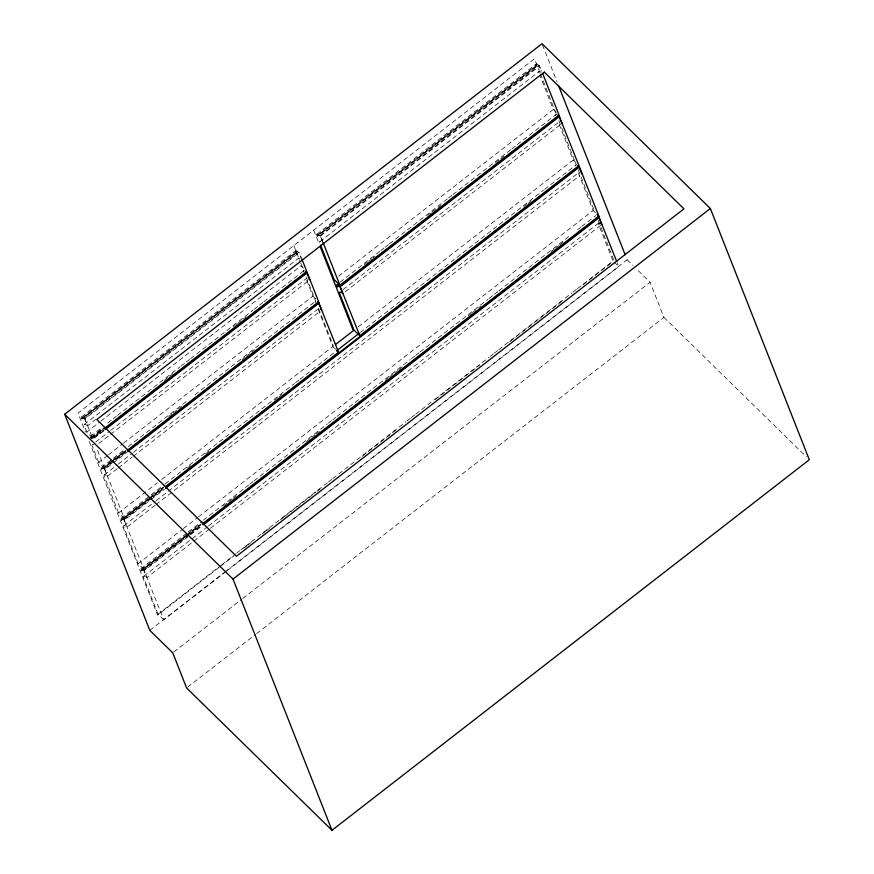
<?xml version="1.0" encoding="UTF-8"?>
<svg xmlns="http://www.w3.org/2000/svg" width="874" height="874" viewBox="0 0 874 874"><rect width="100%" height="100%" fill="white"/><g stroke="black" fill="none" stroke-linecap="round" stroke-linejoin="round"><path stroke-width="0.66" stroke-dasharray="4.37 3.28" d="M81.522 416.942L295.707 250.663M316.945 234.166L536.112 64.031M82.145 417.75L296.341 251.472M317.579 234.986L536.734 64.84M296.057 252.291L296.362 252.761L82.178 419.039L81.872 418.58L296.057 252.073A11.701 2.338 52.2 0 1 298.69 252.389L301.301 258.387M536.461 65.67L536.767 66.129L317.601 236.275L317.295 235.805L536.45 65.441A11.701 2.338 52.2 0 1 539.083 65.758L541.694 71.766M103.296 429.353L92.535 437.71L84.614 418.351A12.728 2.546 52.2 0 0 81.227 417.947L81.894 418.919L296.362 252.761M322.517 241.093L320.048 235.587A12.728 2.546 52.2 0 0 316.65 235.172L317.317 236.144L536.767 66.129M84.614 418.351L298.81 252.073L301.268 257.579M320.048 235.587L539.203 65.441L541.672 70.958M96.173 419.138L87.564 425.813L84.854 418.941L299.29 252.542M322.987 243.048L320.277 236.166L539.684 65.911M84.461 424.403L298.657 258.125M319.895 241.639L539.05 71.493M92.535 437.71L86.799 432.084L99.712 422.055M100.794 421.224L300.984 265.805L303.857 268.613M90.557 436.312L102.4 427.113M107.775 422.94L112.08 419.596M113.161 418.755L116.384 416.253M117.466 415.412L179.891 366.949M180.973 366.119L185.277 362.776M186.348 361.945L189.582 359.433M190.652 358.602L253.078 310.139M254.159 309.298L258.464 305.955M259.545 305.124L262.768 302.612M263.85 301.781L303.671 270.864M91.18 437.12L103.023 427.932M164.367 380.299L168.682 376.956M169.753 376.126L172.986 373.613M233.26 326.821L236.483 324.32M237.564 323.478L241.869 320.135M242.939 319.305L246.173 316.792M90.907 437.94L103.82 427.91M90.929 438.289L103.842 428.26M91.213 438.409L104.126 428.38M90.656 437.284A12.728 2.546 52.2 0 1 92.578 438.551L103.34 430.194M103.569 430.784L92.458 438.868A11.701 2.338 52.2 0 0 91.573 438.278M103.82 430.663L93.059 439.021L92.578 438.551M95.648 442.102L109.643 431.243M110.714 430.401L306.61 278.325M98.751 443.511L109.512 435.154M110.583 434.323L308.631 280.576M110.932 462.991L104.476 468.005L98.74 462.39L107.349 455.704M108.42 454.873L122.415 444.003M123.485 443.173L312.925 296.111L306.315 279.33A12.728 2.546 52.2 0 1 307.091 278.249M338.457 276.282L553.318 109.479L539.728 74.967M101.417 467.448L124.021 449.902M128.325 446.559L188.598 399.768M195.055 394.753L261.796 342.947M262.866 342.105L267.171 338.762M268.252 337.932L315.612 301.169M340.062 282.171L379.819 251.319M380.889 250.477L384.112 247.976M385.194 247.145L388.417 244.644M389.487 243.813L447.499 198.769M448.57 197.939L451.792 195.437M452.874 194.607L510.886 149.563M511.956 148.733L516.261 145.401M517.332 144.56L556.006 114.538M102.04 468.256L112.801 459.899M113.882 459.068L125.725 449.881M168.769 416.45L172.003 413.948M173.085 413.107L177.389 409.764M178.46 408.934L181.694 406.432M241.967 359.629L245.19 357.127M246.271 356.297L250.576 352.954M251.646 352.113L254.88 349.611M364.327 264.636L367.55 262.134M368.62 261.304L371.843 258.802M372.925 257.972L375.066 256.3M427.714 215.43L430.937 212.928M432.007 212.098L440.605 205.423M495.394 162.892L499.688 159.549M500.769 158.718L503.992 156.217M125.758 451.17L102.072 469.546L101.766 469.087L110.375 462.401M111.457 461.559L125.441 450.7M151.278 497.623L124.37 518.511L104.519 468.857A12.728 2.546 52.2 0 0 101.122 468.453L101.712 469.338L125.463 451.039M115.237 459.658L125.998 451.301M104.519 468.857L127.112 451.312M117.138 468.803L107.458 476.33L104.749 469.447L112.528 463.482M113.358 462.761L126.522 452.612M104.356 474.91L117.28 464.892M118.351 464.05L132.345 453.191M133.416 452.35L318.551 308.631M343.012 289.644L558.945 121.999M118.219 467.972L132.214 457.102M133.285 456.272L320.572 310.882M345.033 291.883L560.966 124.25M124.37 518.511L118.635 512.896L157.375 482.819M161.679 479.476L332.819 346.617L318.256 309.636A12.728 2.546 52.2 0 1 319.032 308.555M358.351 326.789L573.224 159.986L558.65 123.005A12.728 2.546 52.2 0 1 559.436 121.923M120.94 518.238L150.055 495.645M151.126 494.804L164.061 484.764M165.142 483.923L294.516 383.489M295.598 382.659L298.832 380.146M299.902 379.305L335.485 351.687M360.285 332.437L543.562 190.15M544.633 189.319L575.9 165.044M121.562 519.058L150.678 496.454M151.748 495.624L162.531 487.255M187.331 468.005L190.565 465.492M205.652 453.77L208.897 451.257M274.654 400.205L277.888 397.692M278.97 396.862L282.204 394.349M523.701 206.865L526.935 204.352M528.016 203.522L531.25 201.009M148.547 499.425L121.595 520.347L121.289 519.877L148.241 498.956M149.323 498.114L163.34 487.233M188.096 534.997L143.893 569.313L124.042 519.659A12.728 2.546 52.2 0 0 120.645 519.243L121.246 520.139L148.263 499.294M149.334 498.464L163.351 487.583M149.629 498.584L163.646 487.703M152.349 496.793L164.192 487.605M124.042 519.659L152.065 497.896M153.147 497.055L163.93 488.686M155.004 505.358L126.981 527.12L124.272 520.249L164.41 489.156M123.879 525.711L155.146 501.436M156.227 500.605L578.839 172.506M156.085 504.527L579.779 175.598M143.893 569.313L138.158 563.697L182.36 529.382M183.431 528.541L197.448 517.659M198.529 516.829L593.118 210.492L578.544 173.511A12.728 2.546 52.2 0 1 579.058 172.44M140.834 568.745L187.2 532.758M188.271 531.927L202.287 521.046M203.369 520.205L244.338 488.402M245.408 487.561L248.642 485.048M249.724 484.218L252.957 481.705M254.039 480.864L327.346 423.956M328.427 423.114L331.661 420.613M332.743 419.771L335.977 417.259M337.047 416.417L410.365 359.509M411.436 358.668L414.68 356.166M415.751 355.325L418.985 352.812M420.066 351.971L487.987 299.247M489.069 298.405L493.373 295.062M494.455 294.221L497.688 291.719M498.77 290.878L570.995 234.8M577.474 229.775L580.707 227.273M581.778 226.432L595.795 215.55M141.457 569.564L187.823 533.577M188.893 532.736L199.676 524.367M223.394 505.959L227.71 502.605M228.791 501.774L232.025 499.262M233.096 498.42L236.33 495.908M306.413 441.512L310.718 438.158M311.799 437.328L315.033 434.815M316.115 433.974L319.349 431.461M385.117 380.409L388.351 377.896M389.422 377.065L393.737 373.711M394.819 372.881L398.052 370.368M399.123 369.527L402.368 367.014M468.125 315.962L471.359 313.449M472.441 312.619L481.061 305.922M551.144 251.515L554.378 249.003M555.449 248.172L558.683 245.66M559.764 244.818L564.08 241.475M185.692 536.538L141.49 570.853L141.184 570.383L185.386 536.068M186.468 535.238L200.485 524.356M226.322 571.279L163.788 619.819L143.937 570.165A12.728 2.546 52.2 0 0 140.539 569.75L141.206 570.722L185.408 536.407M186.479 535.576L200.496 524.695M186.774 535.696L200.791 524.815M189.177 534.156L201.031 524.957M143.937 570.165L189.21 535.008M190.292 534.167L201.075 525.798M209.399 529.087L146.876 577.627L144.166 570.755L202.626 525.438M143.773 576.217L207.389 526.836M208.46 525.995L598.734 223.012M210.481 528.246L601.836 224.432M163.788 619.819L158.052 614.204L220.576 565.653M221.657 564.822L235.674 553.941M236.745 553.1L239.989 550.587M241.06 549.757L244.294 547.244M245.375 546.403L322.998 486.141M324.079 485.31L327.313 482.798M328.395 481.956L331.628 479.455M332.699 478.613L406.017 421.694M407.087 420.864L410.321 418.351M411.403 417.51L414.637 415.008M415.718 414.167L489.025 357.248M490.106 356.417L493.34 353.904M494.422 353.063L497.656 350.561M498.726 349.72L572.044 292.801M573.115 291.971L576.359 289.458M577.43 288.617L613.013 260.998L598.439 224.017A12.728 2.546 52.2 0 1 599.914 223.154M218.97 567.488L157.604 615.121L88.962 440.867M220.04 566.647L234.035 555.777M243.726 548.26L246.96 545.747M248.03 544.917L251.264 542.404M262.025 534.047L265.259 531.545M266.33 530.704L269.563 528.202M280.336 519.844L283.558 517.332M284.64 516.501L315.853 492.259M316.934 491.428L320.168 488.916M362.153 456.326L395.529 430.412M435.361 399.494L479.498 365.223M509.64 341.821L562.397 300.864M582.849 284.99L612.991 261.588M149.804 630.351L224.148 572.634M225.23 571.793L627.139 259.786L626.145 257.251M227.393 570.438L618.748 266.625L617.263 262.834M173.839 651.993L241.716 599.291M242.797 598.45L650.092 282.258L636.698 269.148M187.67 687.128L255.558 634.426M256.639 633.584L663.934 317.393L650.092 282.258M320.277 236.166L319.928 235.893A11.701 2.338 52.2 0 0 317.295 235.587L317.295 235.805M84.854 418.941L84.494 418.668A11.701 2.338 52.2 0 0 81.861 418.351L81.872 418.58M104.749 469.447L104.388 469.174A11.701 2.338 52.2 0 0 101.755 468.857L101.766 469.087M124.272 520.249L123.911 519.964A11.701 2.338 52.2 0 0 121.278 519.659L121.289 519.877M144.166 570.755L143.817 570.482A11.701 2.338 52.2 0 0 141.173 570.165L141.184 570.383M553.318 109.479L556.192 112.287M573.224 159.986L576.086 162.793M593.118 210.492L595.03 212.371M627.139 259.786L632.874 265.401M613.963 261.938L618.748 266.625M663.934 317.393L806.385 456.862M312.925 296.111L315.798 298.919M332.819 346.617L335.692 349.425M536.407 65.921L535.817 65.037A12.728 2.546 52.2 0 1 539.203 65.441M296.078 252.641L295.456 251.734A12.728 2.546 52.2 0 1 298.81 252.073M315.59 302.633L315.35 302.24A12.728 2.546 52.2 0 1 315.82 301.093M555.831 115.761L555.711 115.543A12.728 2.546 52.2 0 1 557.186 114.68M303.453 272.011L303.409 271.934A12.728 2.546 52.2 0 1 304.84 271.006M542.514 44.967L556.957 81.61M539.957 72.608L534.495 58.722L78.015 413.096L85.477 432.029M540.46 73.875L556.377 114.275M558.857 120.59L576.272 164.793M578.26 169.84L595.172 212.764M598.155 220.346L614.072 260.747M313.711 230.113L319.163 243.944M293.828 245.561L300.263 261.905M300.754 263.161L303.726 270.7M306.206 276.992L315.612 300.874M318.584 308.413L333.442 346.137M97.527 450.361L104.476 468.005M86.799 432.084L84.166 425.409A12.728 2.546 52.2 0 1 87.564 425.813M98.74 462.39L92.131 445.609A12.728 2.546 52.2 0 1 92.906 444.538M118.635 512.896L104.061 475.915A12.728 2.546 52.2 0 1 107.458 476.33M138.158 563.697L123.584 526.716A12.728 2.546 52.2 0 1 126.981 527.12M158.052 614.204L143.478 577.222A12.728 2.546 52.2 0 1 146.876 577.627M319.6 242.644A12.728 2.546 52.2 0 1 321.064 241.781M538.755 72.498A12.728 2.546 52.2 0 1 541.104 72.138M575.605 166.049A12.728 2.546 52.2 0 1 575.748 165.186M576.119 164.968A12.728 2.546 52.2 0 1 576.381 164.968M298.362 259.13A12.728 2.546 52.2 0 1 300.241 258.486M90.546 437.885A11.701 2.338 52.2 0 1 91.18 438.082M93.223 444.604A12.728 2.546 52.2 0 1 94.01 444.964"/><path stroke-width="1.31" d="M64.687 414.265L542.022 43.7L710.354 208.515L809.313 459.735L331.978 830.3L186.599 687.958L172.757 652.823L149.804 630.351L64.687 414.265L233.019 579.08L331.978 830.3M104.377 428.511L306.73 271.421L301.77 258.835M105.492 428.522L306.763 272.273L307.244 272.743L318.66 301.727L127.08 450.46M104.891 429.833L307.244 272.743M558.06 115.182A12.728 2.546 52.2 0 1 559.098 115.947L578.959 165.601L359.793 335.747L339.942 286.093A12.728 2.546 52.2 0 0 336.545 285.678L337.211 286.65L339.363 284.99M337.211 286.65L339.647 285.11M320.561 245.102L334.163 279.625L339.899 285.241L559.065 115.095L542.667 73.482M128.194 450.471L318.704 302.579L338.555 352.233L165.273 486.763M339.942 286.093L559.098 115.947M127.593 451.782L319.185 303.049M340.423 286.563L559.579 116.417M335.54 344.509L353.325 330.689L320.146 246.457M336.566 350.845L359.203 333.278M166.082 487.015L579.003 166.453L579.473 166.923L598.854 216.118L202.113 524.116M165.481 488.315L579.473 166.923M203.227 524.127L598.898 216.96L616.76 261.577M203.708 524.597L599.367 217.429M233.019 579.08L710.354 208.515M578.872 166.77L581.942 173.926A12.728 2.546 52.2 0 0 581.396 173.5M596.942 214.239L598.854 216.118M359.793 335.747L354.057 330.132L339.494 293.151A12.728 2.546 52.2 0 1 342.881 293.555L339.822 286.41A11.701 2.338 52.2 0 0 337.189 286.093L337.506 286.781M336.643 350.365L338.555 352.233M558.442 85.401L625.15 254.727M601.836 224.432L598.777 217.276A11.701 2.338 52.2 0 0 598.308 216.949M323.009 242.36L339.899 285.241M577.987 166.18A11.701 2.338 52.2 0 1 578.413 166.442M577.954 165.689A12.728 2.546 52.2 0 1 579.003 166.453M600.788 223.657A12.728 2.546 52.2 0 1 601.29 224.006M597.849 216.195A12.728 2.546 52.2 0 1 598.898 216.96M317.699 302.306A11.701 2.338 52.2 0 1 318.584 302.896L321.643 310.041A12.728 2.546 52.2 0 0 321.108 309.625M317.666 301.803A12.728 2.546 52.2 0 1 318.704 302.579M561.501 122.994A12.728 2.546 52.2 0 1 562.048 123.42L558.978 116.264A11.701 2.338 52.2 0 0 558.093 115.674M309.167 279.319A12.728 2.546 52.2 0 1 309.713 279.735L306.643 272.59A11.701 2.338 52.2 0 0 306.184 272.262M305.725 271.497A12.728 2.546 52.2 0 1 306.763 272.273M544.316 72.138L96.817 419.542L236.461 556.268L683.96 208.853L544.316 72.138"/></g></svg>
